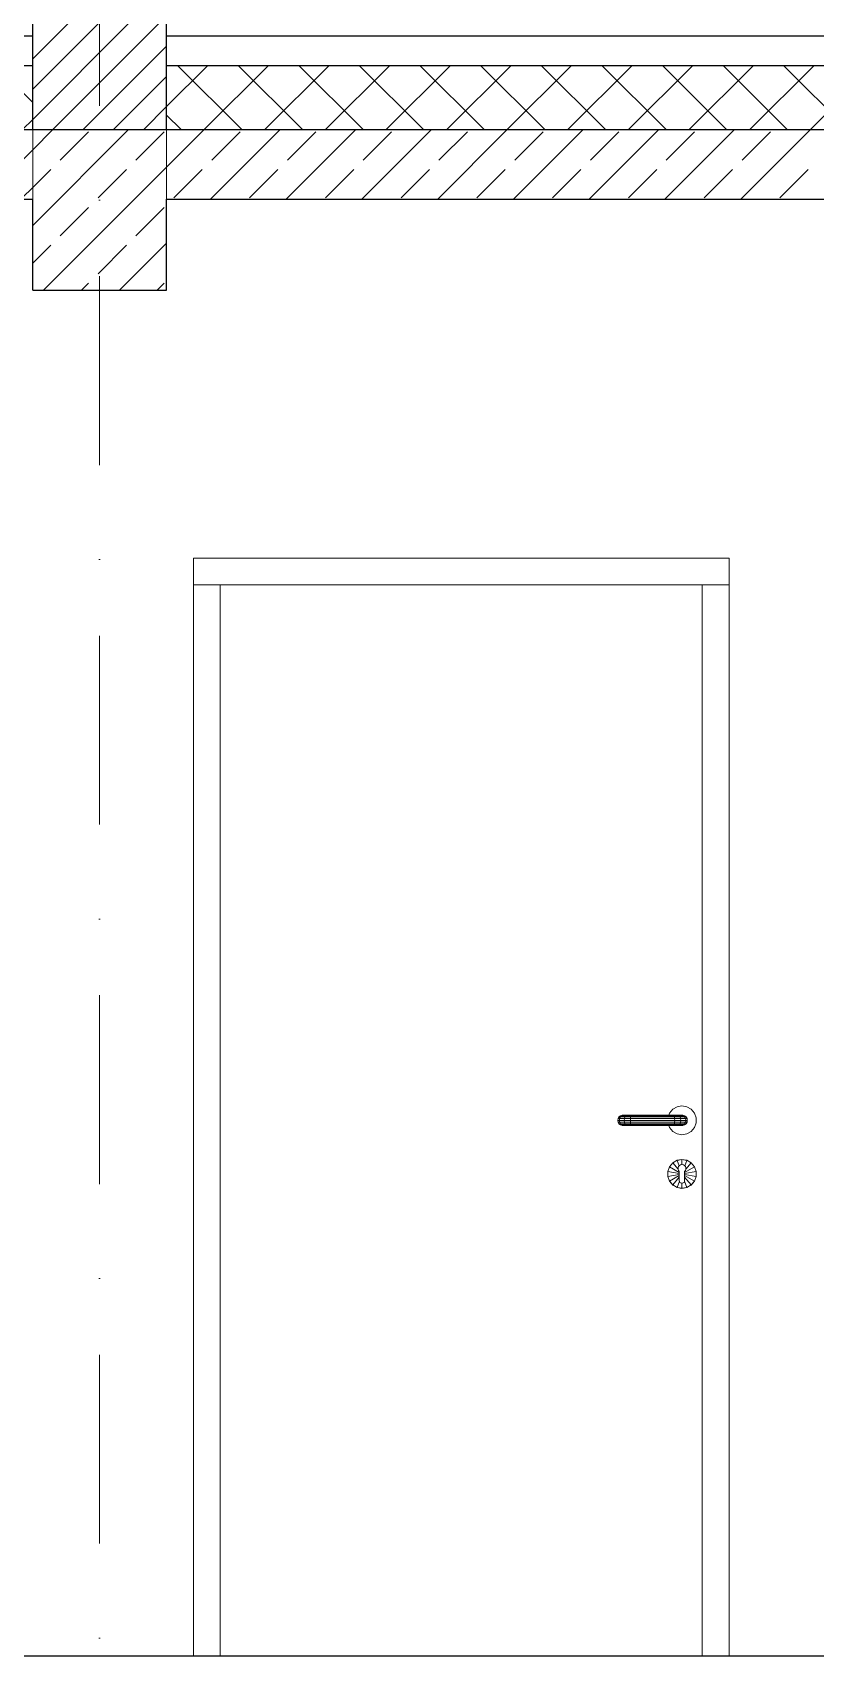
# Model space of a CAD drawing. Header units: millimetres. Extents: x 4647 to 73915, y -13612 to -8141.
# Drawn here: x 22617.1 to 22763.2, y -11075.9 to -10770.5 of the extents above; entities that cross this region are included whole.
import ezdxf
from ezdxf.enums import TextEntityAlignment as Align

# ---------------------------------------------------------------- set-up
doc = ezdxf.new("R2010")
doc.units = ezdxf.units.MM
doc.linetypes.add('Kropki i Kreski', pattern=[67.027776, 35.277777, -17.638888, 0, -14.111111])
doc.layers.add('a_wymiary', color=250, linetype='Continuous', lineweight=9)
doc.layers.add('Konstrukcja - Siatka mod_Nr_Pióra__1', color=7, linetype='Continuous', lineweight=5)
for name, color, linetype in [('Drzwi ArchiCAD', 7, 'Continuous'), ('Konstrukcja - Siatka mod', 7, 'Continuous'), ('Konstrukcja - Ściany zew', 7, 'Continuous'), ('Structural - Bearing', 7, 'Continuous'), ('WIDOK', 7, 'Continuous')]:
    doc.layers.add(name, color=color, linetype=linetype)
doc.layers.add('Konstrukcja - Siatka mod_Nr_Pióra__4', color=7, linetype='Continuous', lineweight=5, true_color=0x029e21)
doc.styles.add('GENERATED_STYLE_1', font='arialbd.ttf')

# ---------------------------------------------------------------- blocks, each defined once
blk = doc.blocks.new('Standardowy znacznik siatki_4')
at = {"layer": 'Konstrukcja - Siatka mod_Nr_Pióra__4', "linetype": 'Kropki i Kreski'}
blk.add_line((1, 0), (1660.6, 0), dxfattribs=at)
at = {"layer": 'Konstrukcja - Siatka mod_Nr_Pióra__1', "style": 'GENERATED_STYLE_1'}
blk.add_attdef('AC_MarkerText_1', text='', height=18, rotation=90, dxfattribs=at).set_placement((-6.71, -6.83), align=Align.BOTTOM_LEFT)

msp = doc.modelspace()

# ---------------------------------------------------------------- linework, layer by layer
at = {"layer": 'a_wymiary'}
for p, q in [((22642.14, -10788.57), (22617.14, -10788.57)), ((22617.14, -10788.57), (22617.14, -10818.57)), ((22642.14, -10818.57), (22642.14, -10788.57)), ((22617.14, -10801.57), (22157.14, -10801.57)), ((22617.14, -10818.57), (22617.14, -10801.57)), ((22774.14, -10801.57), (22642.14, -10801.57)), ((22642.14, -10801.57), (22642.14, -10818.57)), ((22617.14, -10818.57), (22642.14, -10818.57)), ((22642.14, -10818.57), (22617.14, -10818.57)), ((22647.14, -10868.57), (22647.14, -10873.57)), ((22747.14, -10868.57), (22647.14, -10868.57)), ((22647.14, -11073.57), (22647.14, -10868.57)), ((22647.14, -10868.57), (22747.14, -10868.57)), ((22747.14, -10873.57), (22747.14, -10868.57)), ((22747.14, -10868.57), (22747.14, -11073.57)), ((22647.14, -10873.57), (22652.14, -10873.57)), ((22652.14, -10873.57), (22647.14, -10873.57)), ((22647.14, -10873.57), (22647.14, -11073.57)), ((22652.14, -10873.57), (22742.14, -10873.57)), ((22652.14, -11073.57), (22652.14, -10873.57)), ((22742.14, -10873.57), (22747.14, -10873.57)), ((22747.14, -10873.57), (22742.14, -10873.57)), ((22742.14, -10873.57), (22742.14, -11073.57)), ((22747.14, -11073.57), (22747.14, -10873.57)), ((22726.41, -10973.23), (22726.34, -10973.57)), ((22726.44, -10973.23), (22726.38, -10973.57)), ((22726.38, -10973.57), (22726.44, -10973.23)), ((22726.58, -10972.93), (22726.41, -10973.23)), ((22726.44, -10973.23), (22726.41, -10973.23)), ((22726.41, -10973.23), (22726.44, -10973.23)), ((22726.62, -10972.93), (22726.44, -10973.23)), ((22726.44, -10973.23), (22726.62, -10972.93)), ((22726.7, -10973.23), (22726.44, -10973.23)), ((22726.44, -10973.23), (22726.7, -10973.23)), ((22726.84, -10972.7), (22726.58, -10972.93)), ((22726.58, -10972.93), (22726.86, -10972.93)), ((22726.62, -10972.93), (22726.58, -10972.93)), ((22726.86, -10972.93), (22726.62, -10972.93)), ((22726.65, -10973.57), (22726.7, -10973.23)), ((22726.7, -10973.23), (22726.65, -10973.57)), ((22726.7, -10973.23), (22726.86, -10972.93)), ((22726.86, -10972.93), (22726.7, -10973.23)), ((22726.7, -10973.23), (22727.61, -10973.23)), ((22727.61, -10973.23), (22726.7, -10973.23)), ((22727.17, -10972.58), (22726.84, -10972.7)), ((22727.1, -10972.7), (22726.84, -10972.7)), ((22726.84, -10972.7), (22727.1, -10972.7)), ((22726.86, -10972.93), (22727.1, -10972.7)), ((22727.1, -10972.7), (22726.86, -10972.93)), ((22727.7, -10972.93), (22726.86, -10972.93)), ((22726.86, -10972.93), (22727.7, -10972.93)), ((22727.1, -10972.7), (22727.39, -10972.58)), ((22727.39, -10972.58), (22727.1, -10972.7)), ((22727.84, -10972.7), (22727.1, -10972.7)), ((22727.1, -10972.7), (22727.84, -10972.7)), ((22727.39, -10972.58), (22727.17, -10972.58)), ((22728, -10972.58), (22727.39, -10972.58)), ((22727.61, -10973.23), (22727.58, -10973.57)), ((22727.58, -10973.57), (22727.61, -10973.23)), ((22727.61, -10973.23), (22727.7, -10972.93)), ((22727.7, -10972.93), (22727.61, -10973.23)), ((22728.72, -10973.23), (22727.61, -10973.23)), ((22727.61, -10973.23), (22728.72, -10973.23)), ((22727.7, -10972.93), (22727.84, -10972.7)), ((22727.84, -10972.7), (22727.7, -10972.93)), ((22728.74, -10972.93), (22727.7, -10972.93)), ((22727.7, -10972.93), (22728.74, -10972.93)), ((22728, -10972.58), (22727.84, -10972.7)), ((22727.84, -10972.7), (22728, -10972.58)), ((22727.84, -10972.7), (22728.78, -10972.7)), ((22728.78, -10972.7), (22727.84, -10972.7)), ((22728.82, -10972.58), (22728, -10972.58)), ((22728.71, -10973.57), (22728.72, -10973.23)), ((22728.72, -10973.23), (22728.71, -10973.57)), ((22728.74, -10972.93), (22728.72, -10973.23)), ((22728.72, -10973.23), (22728.74, -10972.93)), ((22728.72, -10973.23), (22736.97, -10973.23)), ((22736.97, -10973.23), (22728.72, -10973.23)), ((22728.78, -10972.7), (22728.74, -10972.93)), ((22728.74, -10972.93), (22728.78, -10972.7)), ((22736.95, -10972.93), (22728.74, -10972.93)), ((22728.74, -10972.93), (22736.95, -10972.93)), ((22728.78, -10972.7), (22728.82, -10972.58)), ((22728.82, -10972.58), (22728.78, -10972.7)), ((22736.91, -10972.7), (22728.78, -10972.7)), ((22728.78, -10972.7), (22736.91, -10972.7)), ((22736.87, -10972.58), (22728.82, -10972.58)), ((22736.01, -10972.22), (22735.87, -10972.58)), ((22735.87, -10972.58), (22738.52, -10972.58)), ((22736.61, -10971.5), (22736.01, -10972.22)), ((22737.42, -10971.03), (22736.61, -10971.5)), ((22736.91, -10972.7), (22736.87, -10972.58)), ((22737.68, -10972.58), (22736.87, -10972.58)), ((22736.87, -10972.58), (22736.91, -10972.7)), ((22736.95, -10972.93), (22736.91, -10972.7)), ((22737.85, -10972.7), (22736.91, -10972.7)), ((22736.91, -10972.7), (22736.95, -10972.93)), ((22736.91, -10972.7), (22737.85, -10972.7)), ((22736.97, -10973.23), (22736.95, -10972.93)), ((22737.99, -10972.93), (22736.95, -10972.93)), ((22736.95, -10972.93), (22736.97, -10973.23)), ((22736.95, -10972.93), (22737.99, -10972.93)), ((22738.08, -10973.23), (22736.97, -10973.23)), ((22736.97, -10973.23), (22736.98, -10973.57)), ((22736.97, -10973.23), (22738.08, -10973.23)), ((22736.98, -10973.57), (22736.97, -10973.23)), ((22738.34, -10970.87), (22737.42, -10971.03)), ((22737.85, -10972.7), (22737.68, -10972.58)), ((22738.3, -10972.58), (22737.68, -10972.58)), ((22737.68, -10972.58), (22737.85, -10972.7)), ((22737.99, -10972.93), (22737.85, -10972.7)), ((22738.59, -10972.7), (22737.85, -10972.7)), ((22737.85, -10972.7), (22737.99, -10972.93)), ((22737.85, -10972.7), (22738.59, -10972.7)), ((22738.08, -10973.23), (22737.99, -10972.93)), ((22738.83, -10972.93), (22737.99, -10972.93)), ((22737.99, -10972.93), (22738.08, -10973.23)), ((22737.99, -10972.93), (22738.83, -10972.93)), ((22738.11, -10973.57), (22738.08, -10973.23)), ((22738.08, -10973.23), (22738.99, -10973.23)), ((22738.99, -10973.23), (22738.08, -10973.23)), ((22738.08, -10973.23), (22738.11, -10973.57)), ((22738.45, -10972.58), (22738.3, -10972.58)), ((22738.3, -10972.58), (22738.59, -10972.7)), ((22738.59, -10972.7), (22738.3, -10972.58)), ((22739.27, -10971.03), (22738.34, -10970.87)), ((22738.79, -10972.7), (22738.45, -10972.58)), ((22738.52, -10972.58), (22738.45, -10972.58)), ((22738.45, -10972.58), (22738.79, -10972.7)), ((22738.52, -10972.58), (22738.84, -10972.7)), ((22738.84, -10972.7), (22738.52, -10972.58)), ((22738.83, -10972.93), (22738.59, -10972.7)), ((22738.59, -10972.7), (22738.83, -10972.93)), ((22738.84, -10972.7), (22738.59, -10972.7)), ((22738.59, -10972.7), (22738.79, -10972.7)), ((22738.79, -10972.7), (22738.84, -10972.7)), ((22738.99, -10973.23), (22738.83, -10972.93)), ((22738.83, -10972.93), (22738.99, -10973.23)), ((22739.11, -10972.93), (22738.83, -10972.93)), ((22738.83, -10972.93), (22739.11, -10972.93)), ((22739.11, -10972.93), (22738.84, -10972.7)), ((22738.84, -10972.7), (22739.11, -10972.93)), ((22739.28, -10973.23), (22738.99, -10973.23)), ((22738.99, -10973.23), (22739.04, -10973.57)), ((22738.99, -10973.23), (22739.28, -10973.23)), ((22739.04, -10973.57), (22738.99, -10973.23)), ((22739.28, -10973.23), (22739.11, -10972.93)), ((22739.11, -10972.93), (22739.28, -10973.23)), ((22740.08, -10971.5), (22739.27, -10971.03)), ((22739.34, -10973.57), (22739.28, -10973.23)), ((22739.28, -10973.23), (22739.34, -10973.57)), ((22740.68, -10972.22), (22740.08, -10971.5)), ((22741, -10973.1), (22740.68, -10972.22)), ((22741, -10974.04), (22741, -10973.1)), ((22726.34, -10973.57), (22726.41, -10973.91)), ((22726.65, -10973.57), (22726.34, -10973.57)), ((22726.34, -10973.57), (22726.38, -10973.57)), ((22726.38, -10973.57), (22726.65, -10973.57)), ((22726.41, -10973.91), (22726.58, -10974.21)), ((22726.7, -10973.91), (22726.41, -10973.91)), ((22726.41, -10973.91), (22726.7, -10973.91)), ((22726.58, -10974.21), (22726.84, -10974.43)), ((22726.86, -10974.21), (22726.58, -10974.21)), ((22726.58, -10974.21), (22726.86, -10974.21)), ((22726.7, -10973.91), (22726.65, -10973.57)), ((22727.58, -10973.57), (22726.65, -10973.57)), ((22726.65, -10973.57), (22726.7, -10973.91)), ((22726.65, -10973.57), (22727.58, -10973.57)), ((22726.86, -10974.21), (22726.7, -10973.91)), ((22726.7, -10973.91), (22727.61, -10973.91)), ((22727.61, -10973.91), (22726.7, -10973.91)), ((22726.7, -10973.91), (22726.86, -10974.21)), ((22726.84, -10974.43), (22727.17, -10974.55)), ((22727.1, -10974.43), (22726.84, -10974.43)), ((22726.84, -10974.43), (22727.1, -10974.43)), ((22727.1, -10974.43), (22726.86, -10974.21)), ((22727.7, -10974.21), (22726.86, -10974.21)), ((22726.86, -10974.21), (22727.1, -10974.43)), ((22726.86, -10974.21), (22727.7, -10974.21)), ((22727.39, -10974.55), (22727.1, -10974.43)), ((22727.1, -10974.43), (22727.84, -10974.43)), ((22727.84, -10974.43), (22727.1, -10974.43)), ((22727.1, -10974.43), (22727.39, -10974.55)), ((22727.17, -10974.55), (22727.39, -10974.55)), ((22727.39, -10974.55), (22728, -10974.55)), ((22727.61, -10973.91), (22727.58, -10973.57)), ((22727.58, -10973.57), (22728.71, -10973.57)), ((22728.71, -10973.57), (22727.58, -10973.57)), ((22727.58, -10973.57), (22727.61, -10973.91)), ((22727.61, -10973.91), (22728.72, -10973.91)), ((22727.7, -10974.21), (22727.61, -10973.91)), ((22728.72, -10973.91), (22727.61, -10973.91)), ((22727.61, -10973.91), (22727.7, -10974.21)), ((22727.84, -10974.43), (22727.7, -10974.21)), ((22728.74, -10974.21), (22727.7, -10974.21)), ((22727.7, -10974.21), (22727.84, -10974.43)), ((22727.7, -10974.21), (22728.74, -10974.21)), ((22728.78, -10974.43), (22727.84, -10974.43)), ((22727.84, -10974.43), (22728, -10974.55)), ((22728, -10974.55), (22727.84, -10974.43)), ((22727.84, -10974.43), (22728.78, -10974.43)), ((22728, -10974.55), (22728.82, -10974.55)), ((22728.72, -10973.91), (22728.71, -10973.57)), ((22728.71, -10973.57), (22736.98, -10973.57)), ((22736.98, -10973.57), (22728.71, -10973.57)), ((22728.71, -10973.57), (22728.72, -10973.91)), ((22728.74, -10974.21), (22728.72, -10973.91)), ((22736.97, -10973.91), (22728.72, -10973.91)), ((22728.72, -10973.91), (22728.74, -10974.21)), ((22728.72, -10973.91), (22736.97, -10973.91)), ((22736.95, -10974.21), (22728.74, -10974.21)), ((22728.74, -10974.21), (22728.78, -10974.43)), ((22728.78, -10974.43), (22728.74, -10974.21)), ((22728.74, -10974.21), (22736.95, -10974.21)), ((22728.82, -10974.55), (22728.78, -10974.43)), ((22736.91, -10974.43), (22728.78, -10974.43)), ((22728.78, -10974.43), (22728.82, -10974.55)), ((22728.78, -10974.43), (22736.91, -10974.43)), ((22728.82, -10974.55), (22736.87, -10974.55)), ((22738.52, -10974.55), (22735.87, -10974.55)), ((22735.87, -10974.55), (22736.01, -10974.92)), ((22736.01, -10974.92), (22736.61, -10975.64)), ((22736.61, -10975.64), (22737.42, -10976.11)), ((22736.87, -10974.55), (22736.91, -10974.43)), ((22736.91, -10974.43), (22736.87, -10974.55)), ((22736.87, -10974.55), (22737.68, -10974.55)), ((22736.91, -10974.43), (22736.95, -10974.21)), ((22736.95, -10974.21), (22736.91, -10974.43)), ((22736.91, -10974.43), (22737.85, -10974.43)), ((22737.85, -10974.43), (22736.91, -10974.43)), ((22736.97, -10973.91), (22736.95, -10974.21)), ((22736.95, -10974.21), (22736.97, -10973.91)), ((22737.99, -10974.21), (22736.95, -10974.21)), ((22736.95, -10974.21), (22737.99, -10974.21)), ((22736.97, -10973.91), (22736.98, -10973.57)), ((22736.98, -10973.57), (22736.97, -10973.91)), ((22738.08, -10973.91), (22736.97, -10973.91)), ((22736.97, -10973.91), (22738.08, -10973.91)), ((22736.98, -10973.57), (22738.11, -10973.57)), ((22738.11, -10973.57), (22736.98, -10973.57)), ((22737.42, -10976.11), (22738.34, -10976.27)), ((22737.68, -10974.55), (22737.85, -10974.43)), ((22737.85, -10974.43), (22737.68, -10974.55)), ((22737.68, -10974.55), (22738.3, -10974.55)), ((22737.85, -10974.43), (22737.99, -10974.21)), ((22737.99, -10974.21), (22737.85, -10974.43)), ((22738.59, -10974.43), (22737.85, -10974.43)), ((22737.85, -10974.43), (22738.59, -10974.43)), ((22737.99, -10974.21), (22738.08, -10973.91)), ((22738.08, -10973.91), (22737.99, -10974.21)), ((22737.99, -10974.21), (22738.83, -10974.21)), ((22738.83, -10974.21), (22737.99, -10974.21)), ((22738.11, -10973.57), (22738.08, -10973.91)), ((22738.08, -10973.91), (22738.11, -10973.57)), ((22738.99, -10973.91), (22738.08, -10973.91)), ((22738.08, -10973.91), (22738.99, -10973.91)), ((22739.04, -10973.57), (22738.11, -10973.57)), ((22738.11, -10973.57), (22739.04, -10973.57)), ((22738.59, -10974.43), (22738.3, -10974.55)), ((22738.3, -10974.55), (22738.59, -10974.43)), ((22738.3, -10974.55), (22738.45, -10974.55)), ((22738.34, -10976.27), (22739.27, -10976.11)), ((22738.45, -10974.55), (22738.79, -10974.43)), ((22738.79, -10974.43), (22738.45, -10974.55)), ((22738.45, -10974.55), (22738.52, -10974.55)), ((22738.84, -10974.43), (22738.52, -10974.55)), ((22738.52, -10974.55), (22738.84, -10974.43)), ((22738.83, -10974.21), (22738.59, -10974.43)), ((22738.59, -10974.43), (22738.83, -10974.21)), ((22738.79, -10974.43), (22738.59, -10974.43)), ((22738.59, -10974.43), (22738.84, -10974.43)), ((22738.84, -10974.43), (22738.79, -10974.43)), ((22738.83, -10974.21), (22738.99, -10973.91)), ((22738.99, -10973.91), (22738.83, -10974.21)), ((22739.11, -10974.21), (22738.83, -10974.21)), ((22738.83, -10974.21), (22739.11, -10974.21)), ((22738.84, -10974.43), (22739.11, -10974.21)), ((22739.11, -10974.21), (22738.84, -10974.43)), ((22738.99, -10973.91), (22739.04, -10973.57)), ((22739.04, -10973.57), (22738.99, -10973.91)), ((22739.28, -10973.91), (22738.99, -10973.91)), ((22738.99, -10973.91), (22739.25, -10973.91)), ((22739.04, -10973.57), (22739.34, -10973.57)), ((22739.31, -10973.57), (22739.04, -10973.57)), ((22739.11, -10974.21), (22739.28, -10973.91)), ((22739.28, -10973.91), (22739.11, -10974.21)), ((22739.25, -10973.91), (22739.31, -10973.57)), ((22739.31, -10973.57), (22739.25, -10973.91)), ((22739.25, -10973.91), (22739.28, -10973.91)), ((22739.27, -10976.11), (22740.08, -10975.64)), ((22739.34, -10973.57), (22739.28, -10973.91)), ((22739.28, -10973.91), (22739.34, -10973.57)), ((22739.34, -10973.57), (22739.31, -10973.57)), ((22740.08, -10975.64), (22740.68, -10974.92)), ((22740.68, -10974.92), (22741, -10974.04)), ((22736.01, -10982.22), (22735.69, -10983.1)), ((22735.7, -10983.1), (22736.02, -10982.22)), ((22736.02, -10982.22), (22735.7, -10983.1)), ((22736.61, -10981.5), (22736.01, -10982.22)), ((22736.02, -10982.22), (22736.01, -10982.22)), ((22736.01, -10982.22), (22736.02, -10982.22)), ((22736.62, -10981.51), (22736.02, -10982.22)), ((22736.02, -10982.22), (22736.62, -10981.51)), ((22736.02, -10982.22), (22737.84, -10983.28)), ((22737.84, -10983.28), (22736.02, -10982.22)), ((22737.42, -10981.03), (22736.61, -10981.5)), ((22736.61, -10981.5), (22736.62, -10981.51)), ((22736.62, -10981.51), (22736.61, -10981.5)), ((22736.62, -10981.51), (22737.42, -10981.04)), ((22737.42, -10981.04), (22736.62, -10981.51)), ((22737.61, -10982.69), (22736.62, -10981.51)), ((22736.62, -10981.51), (22737.61, -10982.69)), ((22738.34, -10980.87), (22737.42, -10981.03)), ((22738.34, -10980.88), (22737.42, -10981.04)), ((22737.42, -10981.04), (22738.34, -10980.88)), ((22737.42, -10981.04), (22737.42, -10981.03)), ((22737.42, -10981.03), (22737.42, -10981.04)), ((22737.42, -10981.04), (22737.8, -10982.08)), ((22737.8, -10982.08), (22737.42, -10981.04)), ((22737.61, -10982.43), (22737.7, -10982.19)), ((22737.7, -10982.19), (22737.61, -10982.43)), ((22737.61, -10982.68), (22737.61, -10982.43)), ((22737.61, -10982.43), (22737.61, -10982.68)), ((22737.87, -10982), (22737.7, -10982.19)), ((22737.7, -10982.19), (22737.8, -10982.08)), ((22737.8, -10982.08), (22737.87, -10982)), ((22737.87, -10982), (22738.09, -10981.87)), ((22738.09, -10981.87), (22737.87, -10982)), ((22738.09, -10981.87), (22738.34, -10981.83)), ((22738.34, -10981.83), (22738.09, -10981.87)), ((22738.34, -10980.87), (22738.34, -10980.88)), ((22739.27, -10981.03), (22738.34, -10980.87)), ((22738.34, -10980.88), (22738.34, -10980.87)), ((22738.34, -10981.83), (22738.34, -10980.88)), ((22738.34, -10980.88), (22739.26, -10981.04)), ((22739.26, -10981.04), (22738.34, -10980.88)), ((22738.34, -10980.88), (22738.34, -10981.83)), ((22738.6, -10981.87), (22738.34, -10981.83)), ((22738.34, -10981.83), (22738.6, -10981.87)), ((22738.82, -10982), (22738.6, -10981.87)), ((22738.6, -10981.87), (22738.82, -10982)), ((22738.89, -10982.08), (22738.82, -10982)), ((22738.82, -10982), (22738.89, -10982.08)), ((22740.67, -10982.22), (22738.84, -10983.28)), ((22738.84, -10983.28), (22740.67, -10982.22)), ((22739.26, -10981.04), (22738.89, -10982.08)), ((22738.89, -10982.08), (22739.26, -10981.04)), ((22738.99, -10982.19), (22738.89, -10982.08)), ((22738.89, -10982.08), (22738.99, -10982.19)), ((22739.08, -10982.43), (22738.99, -10982.19)), ((22738.99, -10982.19), (22739.08, -10982.43)), ((22740.07, -10981.51), (22739.08, -10982.69)), ((22739.08, -10982.69), (22740.07, -10981.51)), ((22739.08, -10982.68), (22739.08, -10982.43)), ((22739.08, -10982.43), (22739.08, -10982.68)), ((22739.27, -10981.03), (22739.26, -10981.04)), ((22739.26, -10981.04), (22739.27, -10981.03)), ((22739.26, -10981.04), (22740.07, -10981.51)), ((22740.07, -10981.51), (22739.26, -10981.04)), ((22740.08, -10981.5), (22739.27, -10981.03)), ((22740.08, -10981.5), (22740.07, -10981.51)), ((22740.07, -10981.51), (22740.08, -10981.5)), ((22740.07, -10981.51), (22740.67, -10982.22)), ((22740.67, -10982.22), (22740.07, -10981.51)), ((22740.68, -10982.22), (22740.08, -10981.5)), ((22740.68, -10982.22), (22740.67, -10982.22)), ((22740.67, -10982.22), (22740.99, -10983.1)), ((22740.99, -10983.1), (22740.67, -10982.22)), ((22740.67, -10982.22), (22740.68, -10982.22)), ((22741, -10983.1), (22740.68, -10982.22)), ((22735.7, -10983.1), (22735.69, -10983.1)), ((22735.69, -10983.1), (22735.69, -10984.04)), ((22735.69, -10983.1), (22735.7, -10983.1)), ((22735.69, -10984.04), (22735.7, -10984.04)), ((22735.7, -10984.04), (22735.69, -10984.04)), ((22735.69, -10984.04), (22736.01, -10984.92)), ((22735.7, -10984.04), (22735.7, -10983.1)), ((22735.7, -10983.1), (22735.7, -10984.04)), ((22737.84, -10983.48), (22735.7, -10983.1)), ((22735.7, -10983.1), (22737.84, -10983.48)), ((22735.7, -10984.04), (22737.84, -10983.66)), ((22737.84, -10983.66), (22735.7, -10984.04)), ((22736.02, -10984.91), (22735.7, -10984.04)), ((22735.7, -10984.04), (22736.02, -10984.91)), ((22736.01, -10984.92), (22736.02, -10984.91)), ((22736.02, -10984.91), (22736.01, -10984.92)), ((22736.01, -10984.92), (22736.61, -10985.64)), ((22736.02, -10984.91), (22737.84, -10983.86)), ((22737.84, -10983.86), (22736.02, -10984.91)), ((22736.62, -10985.63), (22736.02, -10984.91)), ((22736.02, -10984.91), (22736.62, -10985.63)), ((22736.61, -10985.64), (22736.62, -10985.63)), ((22736.62, -10985.63), (22736.61, -10985.64)), ((22736.61, -10985.64), (22737.42, -10986.11)), ((22736.62, -10985.63), (22737.84, -10984.16)), ((22737.84, -10984.16), (22736.62, -10985.63)), ((22737.42, -10986.1), (22736.62, -10985.63)), ((22736.62, -10985.63), (22737.42, -10986.1)), ((22737.86, -10984.9), (22737.42, -10986.1)), ((22737.42, -10986.1), (22737.86, -10984.9)), ((22737.61, -10982.69), (22737.61, -10982.68)), ((22737.61, -10982.68), (22737.69, -10982.93)), ((22737.69, -10982.93), (22737.61, -10982.69)), ((22737.84, -10983.13), (22737.69, -10982.93)), ((22737.69, -10982.93), (22737.84, -10983.13)), ((22737.84, -10983.28), (22737.84, -10983.13)), ((22737.84, -10983.13), (22737.84, -10984.82)), ((22737.84, -10983.48), (22737.84, -10983.28)), ((22737.84, -10983.66), (22737.84, -10983.48)), ((22737.84, -10983.86), (22737.84, -10983.66)), ((22737.84, -10984.16), (22737.84, -10983.86)), ((22737.84, -10984.82), (22737.84, -10984.16)), ((22737.84, -10984.82), (22737.87, -10984.99)), ((22737.86, -10984.9), (22737.84, -10984.82)), ((22737.87, -10984.99), (22737.86, -10984.9)), ((22737.87, -10984.99), (22737.96, -10985.14)), ((22737.96, -10985.14), (22737.87, -10984.99)), ((22737.96, -10985.14), (22738.09, -10985.25)), ((22738.09, -10985.25), (22737.96, -10985.14)), ((22738.09, -10985.25), (22738.26, -10985.31)), ((22738.26, -10985.31), (22738.09, -10985.25)), ((22738.26, -10985.31), (22738.43, -10985.31)), ((22738.34, -10985.31), (22738.26, -10985.31)), ((22738.43, -10985.31), (22738.34, -10985.31)), ((22738.34, -10985.31), (22738.34, -10986.26)), ((22738.34, -10986.26), (22738.34, -10985.31)), ((22738.59, -10985.25), (22738.43, -10985.31)), ((22738.43, -10985.31), (22738.59, -10985.25)), ((22738.73, -10985.14), (22738.59, -10985.25)), ((22738.59, -10985.25), (22738.73, -10985.14)), ((22738.81, -10984.99), (22738.73, -10985.14)), ((22738.73, -10985.14), (22738.81, -10984.99)), ((22738.81, -10984.99), (22738.84, -10984.82)), ((22738.83, -10984.9), (22738.81, -10984.99)), ((22738.84, -10984.82), (22738.83, -10984.9)), ((22738.83, -10984.9), (22739.26, -10986.1)), ((22739.26, -10986.1), (22738.83, -10984.9)), ((22739, -10982.93), (22738.84, -10983.13)), ((22738.84, -10983.13), (22739, -10982.93)), ((22740.99, -10983.1), (22738.84, -10983.48)), ((22738.84, -10983.48), (22740.99, -10983.1)), ((22738.84, -10983.13), (22738.84, -10983.28)), ((22738.84, -10984.82), (22738.84, -10983.13)), ((22738.84, -10983.28), (22738.84, -10983.48)), ((22738.84, -10983.48), (22738.84, -10983.66)), ((22738.84, -10983.66), (22740.99, -10984.04)), ((22740.99, -10984.04), (22738.84, -10983.66)), ((22738.84, -10983.66), (22738.84, -10983.86)), ((22740.67, -10984.91), (22738.84, -10983.86)), ((22738.84, -10983.86), (22738.84, -10984.16)), ((22738.84, -10983.86), (22740.67, -10984.91)), ((22740.07, -10985.63), (22738.84, -10984.16)), ((22738.84, -10984.16), (22738.84, -10984.82)), ((22738.84, -10984.16), (22740.07, -10985.63)), ((22739.08, -10982.69), (22739, -10982.93)), ((22739, -10982.93), (22739.08, -10982.69)), ((22739.08, -10982.69), (22739.08, -10982.68)), ((22739.08, -10982.68), (22739.08, -10982.69)), ((22739.26, -10986.1), (22740.07, -10985.63)), ((22740.07, -10985.63), (22739.26, -10986.1)), ((22739.27, -10986.11), (22740.08, -10985.64)), ((22740.67, -10984.91), (22740.07, -10985.63)), ((22740.07, -10985.63), (22740.67, -10984.91)), ((22740.07, -10985.63), (22740.08, -10985.64)), ((22740.08, -10985.64), (22740.07, -10985.63)), ((22740.08, -10985.64), (22740.68, -10984.92)), ((22740.99, -10984.04), (22740.67, -10984.91)), ((22740.67, -10984.91), (22740.99, -10984.04)), ((22740.68, -10984.92), (22740.67, -10984.91)), ((22740.67, -10984.91), (22740.68, -10984.92)), ((22740.68, -10984.92), (22741, -10984.04)), ((22740.99, -10984.04), (22740.99, -10983.1)), ((22740.99, -10983.1), (22741, -10983.1)), ((22741, -10983.1), (22740.99, -10983.1)), ((22740.99, -10983.1), (22740.99, -10984.04)), ((22741, -10984.04), (22740.99, -10984.04)), ((22740.99, -10984.04), (22741, -10984.04)), ((22741, -10984.04), (22741, -10983.1)), ((22738.34, -10986.26), (22737.42, -10986.1)), ((22737.42, -10986.1), (22737.42, -10986.11)), ((22737.42, -10986.11), (22737.42, -10986.1)), ((22737.42, -10986.1), (22738.34, -10986.26)), ((22737.42, -10986.11), (22738.34, -10986.27)), ((22739.26, -10986.1), (22738.34, -10986.26)), ((22738.34, -10986.26), (22739.26, -10986.1)), ((22738.34, -10986.27), (22739.27, -10986.11)), ((22738.34, -10986.26), (22738.34, -10986.27)), ((22738.34, -10986.27), (22738.34, -10986.26)), ((22739.27, -10986.11), (22739.26, -10986.1)), ((22739.26, -10986.1), (22739.27, -10986.11)), ((22557.14, -11073.57), (22647.14, -11073.57)), ((22647.14, -11073.57), (22652.14, -11073.57)), ((22742.14, -11073.57), (22747.14, -11073.57)), ((22747.14, -11073.57), (22774.14, -11073.57))]:
    msp.add_line(p, q, dxfattribs=at)
at = {"layer": 'Drzwi ArchiCAD', "color": 9, "lineweight": 13}
for p, q in [((22652.14, -11073.57), (22652.14, -10873.57)), ((22652.14, -10873.57), (22742.14, -10873.57)), ((22742.14, -10873.57), (22742.14, -11073.57)), ((22726.41, -10973.23), (22726.34, -10973.57)), ((22726.58, -10972.93), (22726.41, -10973.23)), ((22726.84, -10972.7), (22726.58, -10972.93)), ((22726.7, -10973.23), (22726.65, -10973.57)), ((22726.86, -10972.93), (22726.7, -10973.23)), ((22727.17, -10972.58), (22726.84, -10972.7)), ((22727.1, -10972.7), (22726.86, -10972.93)), ((22727.39, -10972.58), (22727.17, -10972.58)), ((22728, -10972.58), (22727.39, -10972.58)), ((22727.61, -10973.23), (22727.58, -10973.57)), ((22727.7, -10972.93), (22727.61, -10973.23)), ((22727.84, -10972.7), (22727.7, -10972.93)), ((22728.82, -10972.58), (22728, -10972.58)), ((22736.87, -10972.58), (22728.82, -10972.58)), ((22735.87, -10972.58), (22736.01, -10972.22)), ((22736.01, -10972.22), (22736.61, -10971.5)), ((22736.61, -10971.5), (22737.42, -10971.03)), ((22737.68, -10972.58), (22736.87, -10972.58)), ((22737.42, -10971.03), (22738.34, -10970.87)), ((22738.3, -10972.58), (22737.68, -10972.58)), ((22737.85, -10972.7), (22737.99, -10972.93)), ((22737.99, -10972.93), (22738.08, -10973.23)), ((22738.08, -10973.23), (22738.11, -10973.57)), ((22738.52, -10972.58), (22738.3, -10972.58)), ((22738.34, -10970.87), (22739.27, -10971.03)), ((22738.52, -10972.58), (22738.84, -10972.7)), ((22738.59, -10972.7), (22738.83, -10972.93)), ((22738.83, -10972.93), (22738.99, -10973.23)), ((22738.84, -10972.7), (22739.11, -10972.93)), ((22738.99, -10973.23), (22739.04, -10973.57)), ((22739.11, -10972.93), (22739.28, -10973.23)), ((22739.27, -10971.03), (22740.08, -10971.5)), ((22739.28, -10973.23), (22739.34, -10973.57)), ((22740.08, -10971.5), (22740.68, -10972.22)), ((22740.68, -10972.22), (22741, -10973.1)), ((22741, -10973.1), (22741, -10974.04)), ((22726.34, -10973.57), (22726.41, -10973.91)), ((22726.41, -10973.91), (22726.58, -10974.21)), ((22726.58, -10974.21), (22726.84, -10974.43)), ((22726.65, -10973.57), (22726.7, -10973.91)), ((22726.7, -10973.91), (22726.86, -10974.21)), ((22726.84, -10974.43), (22727.17, -10974.55)), ((22726.86, -10974.21), (22727.1, -10974.43)), ((22727.39, -10974.55), (22727.17, -10974.55)), ((22728, -10974.55), (22727.39, -10974.55)), ((22727.58, -10973.57), (22727.61, -10973.91)), ((22727.61, -10973.91), (22727.7, -10974.21)), ((22727.7, -10974.21), (22727.84, -10974.43)), ((22728.82, -10974.55), (22728, -10974.55)), ((22736.87, -10974.55), (22728.82, -10974.55)), ((22736.01, -10974.92), (22735.87, -10974.55)), ((22736.61, -10975.64), (22736.01, -10974.92)), ((22737.42, -10976.11), (22736.61, -10975.64)), ((22737.68, -10974.55), (22736.87, -10974.55)), ((22738.34, -10976.27), (22737.42, -10976.11)), ((22738.3, -10974.55), (22737.68, -10974.55)), ((22737.99, -10974.21), (22737.85, -10974.43)), ((22738.08, -10973.91), (22737.99, -10974.21)), ((22738.11, -10973.57), (22738.08, -10973.91)), ((22738.52, -10974.55), (22738.3, -10974.55)), ((22739.27, -10976.11), (22738.34, -10976.27)), ((22738.84, -10974.43), (22738.52, -10974.55)), ((22738.83, -10974.21), (22738.59, -10974.43)), ((22738.99, -10973.91), (22738.83, -10974.21)), ((22739.11, -10974.21), (22738.84, -10974.43)), ((22739.04, -10973.57), (22738.99, -10973.91)), ((22739.28, -10973.91), (22739.11, -10974.21)), ((22740.08, -10975.64), (22739.27, -10976.11)), ((22739.34, -10973.57), (22739.28, -10973.91)), ((22740.68, -10974.92), (22740.08, -10975.64)), ((22741, -10974.04), (22740.68, -10974.92)), ((22735.69, -10983.1), (22736.01, -10982.22)), ((22736.01, -10982.22), (22736.61, -10981.5)), ((22736.61, -10981.5), (22737.42, -10981.03)), ((22737.42, -10981.03), (22738.34, -10980.87)), ((22737.61, -10982.43), (22737.7, -10982.19)), ((22737.61, -10982.68), (22737.61, -10982.43)), ((22737.7, -10982.19), (22737.8, -10982.08)), ((22737.87, -10982), (22737.8, -10982.08)), ((22737.87, -10982), (22738.09, -10981.87)), ((22738.09, -10981.87), (22738.34, -10981.83)), ((22738.34, -10980.87), (22739.27, -10981.03)), ((22738.34, -10981.83), (22738.6, -10981.87)), ((22738.6, -10981.87), (22738.82, -10982)), ((22738.82, -10982), (22738.89, -10982.08)), ((22738.99, -10982.19), (22738.89, -10982.08)), ((22738.99, -10982.19), (22739.08, -10982.43)), ((22739.08, -10982.43), (22739.08, -10982.68)), ((22739.27, -10981.03), (22740.08, -10981.5)), ((22740.08, -10981.5), (22740.68, -10982.22)), ((22740.68, -10982.22), (22741, -10983.1)), ((22735.69, -10984.04), (22735.69, -10983.1)), ((22736.01, -10984.92), (22735.69, -10984.04)), ((22736.61, -10985.64), (22736.01, -10984.92)), ((22737.42, -10986.11), (22736.61, -10985.64)), ((22737.61, -10982.69), (22737.61, -10982.68)), ((22737.69, -10982.93), (22737.61, -10982.69)), ((22737.84, -10983.13), (22737.69, -10982.93)), ((22737.84, -10983.13), (22737.84, -10983.28)), ((22737.84, -10983.28), (22737.84, -10983.48)), ((22737.84, -10983.48), (22737.84, -10983.66)), ((22737.84, -10983.66), (22737.84, -10983.86)), ((22737.84, -10983.86), (22737.84, -10984.16)), ((22737.84, -10984.16), (22737.84, -10984.82)), ((22737.84, -10984.82), (22737.86, -10984.9)), ((22737.86, -10984.9), (22737.87, -10984.99)), ((22737.87, -10984.99), (22737.96, -10985.14)), ((22737.96, -10985.14), (22738.09, -10985.25)), ((22738.09, -10985.25), (22738.26, -10985.31)), ((22738.26, -10985.31), (22738.34, -10985.31)), ((22738.34, -10985.31), (22738.43, -10985.31)), ((22738.43, -10985.31), (22738.59, -10985.25)), ((22738.59, -10985.25), (22738.73, -10985.14)), ((22738.73, -10985.14), (22738.81, -10984.99)), ((22738.81, -10984.99), (22738.83, -10984.9)), ((22738.83, -10984.9), (22738.84, -10984.82)), ((22739, -10982.93), (22738.84, -10983.13)), ((22738.84, -10983.28), (22738.84, -10983.13)), ((22738.84, -10983.28), (22738.84, -10983.48)), ((22738.84, -10983.48), (22738.84, -10983.66)), ((22738.84, -10983.66), (22738.84, -10983.86)), ((22738.84, -10983.86), (22738.84, -10984.16)), ((22738.84, -10984.16), (22738.84, -10984.82)), ((22739.08, -10982.69), (22739, -10982.93)), ((22739.08, -10982.68), (22739.08, -10982.69)), ((22740.08, -10985.64), (22739.27, -10986.11)), ((22740.68, -10984.92), (22740.08, -10985.64)), ((22741, -10984.04), (22740.68, -10984.92)), ((22741, -10983.1), (22741, -10984.04)), ((22738.34, -10986.27), (22737.42, -10986.11)), ((22739.27, -10986.11), (22738.34, -10986.27))]:
    msp.add_line(p, q, dxfattribs=at)
at = {"layer": 'Konstrukcja - Ściany zew'}
for p, q in [((22617.14, -10788.57), (22617.14, -10768.57)), ((22642.14, -10788.57), (22642.14, -10768.57)), ((22617.14, -10788.57), (22642.14, -10788.57))]:
    msp.add_line(p, q, dxfattribs=at)
at = {"layer": 'Konstrukcja - Ściany zew', "color": 251, "linetype": 'Continuous', "lineweight": 15}
for p, q in [((22617.14, -10775.34), (22623.92, -10768.57)), ((22617.14, -10781), (22629.58, -10768.57)), ((22617.14, -10786.66), (22635.23, -10768.57)), ((22620.89, -10788.57), (22640.89, -10768.57)), ((22626.55, -10788.57), (22642.14, -10772.97)), ((22632.2, -10788.57), (22642.14, -10778.63)), ((22637.86, -10788.57), (22642.14, -10784.28))]:
    msp.add_line(p, q, dxfattribs=at)
at = {"layer": 'Konstrukcja - Ściany zew', "color": 251, "lineweight": 15}
for p, q in [((22647.14, -10868.57), (22647.14, -11073.57)), ((22747.14, -10868.57), (22647.14, -10868.57)), ((22747.14, -11073.57), (22747.14, -10868.57))]:
    msp.add_line(p, q, dxfattribs=at)
at = {"layer": 'Structural - Bearing'}
for p, q in [((22617.14, -10788.57), (22642.14, -10788.57)), ((22617.14, -10818.57), (22617.14, -10801.57)), ((22642.14, -10818.57), (22642.14, -10801.57)), ((22617.14, -10818.57), (22642.14, -10818.57))]:
    msp.add_line(p, q, dxfattribs=at)
at = {"layer": 'Structural - Bearing', "linetype": 'Continuous'}
for p, q in [((22617.14, -10792.31), (22620.89, -10788.57)), ((22617.14, -10806.46), (22635.03, -10788.57)), ((22622.27, -10794.26), (22627.57, -10788.96)), ((22636.41, -10794.26), (22641.71, -10788.96)), ((22617.14, -10799.38), (22620.5, -10796.03)), ((22619.17, -10818.57), (22642.14, -10795.6)), ((22629.34, -10801.33), (22634.64, -10796.03)), ((22622.27, -10808.4), (22627.57, -10803.1)), ((22636.41, -10808.4), (22641.71, -10803.1)), ((22617.14, -10813.53), (22620.5, -10810.17)), ((22629.34, -10815.47), (22634.64, -10810.17)), ((22633.32, -10818.57), (22642.14, -10809.74)), ((22626.24, -10818.57), (22627.57, -10817.24)), ((22640.39, -10818.57), (22641.71, -10817.24))]:
    msp.add_line(p, q, dxfattribs=at)
at = {"layer": 'Structural - Bearing'}
for p in [(22617.14, -10788.57), (22642.14, -10788.57)]:
    msp.add_point(p, dxfattribs=at)
at = {"layer": 'WIDOK'}
for p, q in [((22617.14, -10771.07), (22617.14, -10768.57)), ((22642.14, -10771.07), (22642.14, -10768.57)), ((22157.14, -10771.07), (22617.14, -10771.07)), ((22157.14, -10771.07), (22617.14, -10771.07)), ((22617.14, -10776.57), (22617.14, -10771.07)), ((22642.14, -10771.07), (22894.14, -10771.07)), ((22642.14, -10776.57), (22642.14, -10771.07)), ((22642.14, -10771.07), (22894.14, -10771.07)), ((22157.14, -10776.57), (22617.14, -10776.57)), ((22157.14, -10776.57), (22617.14, -10776.57)), ((22617.14, -10788.57), (22617.14, -10776.57)), ((22642.14, -10776.57), (22894.14, -10776.57)), ((22642.14, -10776.57), (22894.14, -10776.57)), ((22642.14, -10788.57), (22642.14, -10776.57)), ((22157.14, -10788.57), (22617.14, -10788.57)), ((22157.14, -10788.57), (22617.14, -10788.57)), ((22642.14, -10788.57), (22894.14, -10788.57)), ((22642.14, -10788.57), (22894.14, -10788.57)), ((22157.14, -10801.57), (22617.14, -10801.57)), ((22642.14, -10801.57), (22894.14, -10801.57)), ((22157.14, -11073.57), (23379.14, -11073.57))]:
    msp.add_line(p, q, dxfattribs=at)
at = {"layer": 'WIDOK', "linetype": 'Continuous'}
for p, q in [((22617.14, -10783.48), (22610.23, -10776.57)), ((22642.14, -10784.28), (22649.86, -10776.57)), ((22656.17, -10788.57), (22644.17, -10776.57)), ((22649.17, -10788.57), (22661.17, -10776.57)), ((22667.49, -10788.57), (22655.49, -10776.57)), ((22660.49, -10788.57), (22672.49, -10776.57)), ((22678.8, -10788.57), (22666.8, -10776.57)), ((22671.8, -10788.57), (22683.8, -10776.57)), ((22690.11, -10788.57), (22678.11, -10776.57)), ((22683.11, -10788.57), (22695.11, -10776.57)), ((22701.43, -10788.57), (22689.43, -10776.57)), ((22694.43, -10788.57), (22706.43, -10776.57)), ((22712.74, -10788.57), (22700.74, -10776.57)), ((22705.74, -10788.57), (22717.74, -10776.57)), ((22724.05, -10788.57), (22712.05, -10776.57)), ((22717.06, -10788.57), (22729.06, -10776.57)), ((22735.37, -10788.57), (22723.37, -10776.57)), ((22728.37, -10788.57), (22740.37, -10776.57)), ((22746.68, -10788.57), (22734.68, -10776.57)), ((22739.68, -10788.57), (22751.68, -10776.57)), ((22758, -10788.57), (22746, -10776.57)), ((22751, -10788.57), (22763, -10776.57)), ((22769.31, -10788.57), (22757.31, -10776.57)), ((22762.31, -10788.57), (22774.31, -10776.57)), ((22615.23, -10788.57), (22617.14, -10786.66)), ((22644.86, -10788.57), (22642.14, -10785.85)), ((22642.14, -10795.6), (22649.17, -10788.57)), ((22650.32, -10801.57), (22663.32, -10788.57)), ((22650.55, -10794.26), (22655.86, -10788.96)), ((22664.46, -10801.57), (22677.46, -10788.57)), ((22664.69, -10794.26), (22670, -10788.96)), ((22678.6, -10801.57), (22691.6, -10788.57)), ((22678.84, -10794.26), (22684.14, -10788.96)), ((22692.74, -10801.57), (22705.74, -10788.57)), ((22692.98, -10794.26), (22698.28, -10788.96)), ((22706.88, -10801.57), (22719.88, -10788.57)), ((22707.12, -10794.26), (22712.42, -10788.96)), ((22721.03, -10801.57), (22734.03, -10788.57)), ((22721.26, -10794.26), (22726.57, -10788.96)), ((22735.17, -10801.57), (22748.17, -10788.57)), ((22735.4, -10794.26), (22740.71, -10788.96)), ((22749.31, -10801.57), (22762.31, -10788.57)), ((22749.55, -10794.26), (22754.85, -10788.96)), ((22607.89, -10801.57), (22617.14, -10792.31)), ((22643.48, -10801.33), (22648.78, -10796.03)), ((22657.62, -10801.33), (22662.93, -10796.03)), ((22671.77, -10801.33), (22677.07, -10796.03)), ((22685.91, -10801.33), (22691.21, -10796.03)), ((22700.05, -10801.33), (22705.35, -10796.03)), ((22714.19, -10801.33), (22719.49, -10796.03)), ((22728.33, -10801.33), (22733.64, -10796.03)), ((22742.48, -10801.33), (22747.78, -10796.03)), ((22756.62, -10801.33), (22761.92, -10796.03)), ((22615.2, -10801.33), (22617.14, -10799.38))]:
    msp.add_line(p, q, dxfattribs=at)

# ---------------------------------------------------------------- block references
at = {"layer": 'Konstrukcja - Siatka mod', "linetype": 'Continuous', "rotation": 270}
msp.add_blockref('Standardowy znacznik siatki_4', (22629.64, -10009.41), dxfattribs=at)

doc.saveas('drawing.dxf')
